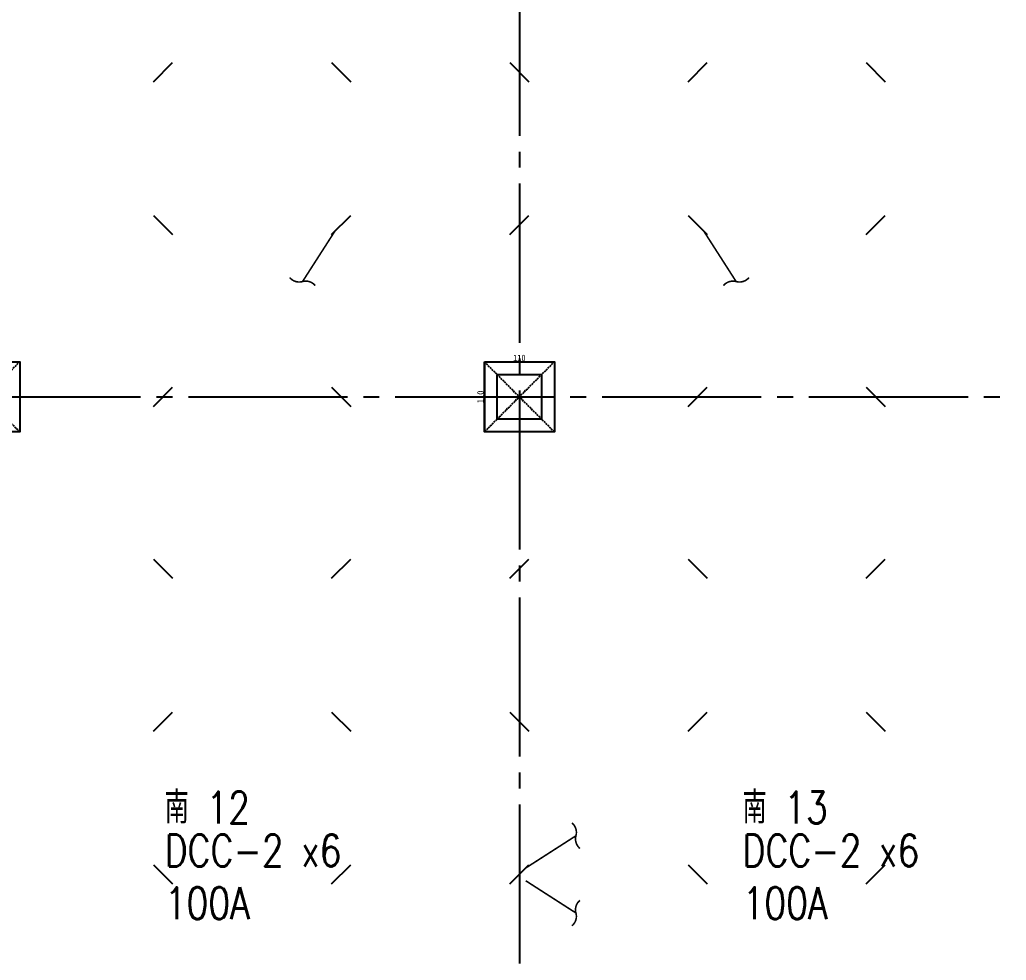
# Model space of a CAD drawing. Extents: x -3080 to 28500, y -1326 to 31609.
# Drawn here: x 9415 to 10965, y 615 to 2092 of the extents above; entities that cross this region are included whole.
import ezdxf
from ezdxf.enums import TextEntityAlignment as Align

# ---------------------------------------------------------------- set-up
doc = ezdxf.new("R2010")
doc.units = 0
doc.header["$LTSCALE"] = 100
for name, pattern in [('X-S-FAB-L05$0$COL-CEN-LIN', [3.25, 2.5, -0.25, 0.25, -0.25]), ('X-S-FAB-L05$0$DASHED', [0.75, 0.5, -0.25]), ('X-S-FAB-L05$0$HIDDEN', [0.4, 0.3, -0.1])]:
    doc.linetypes.add(name, pattern=pattern)
for name, color, linetype in [('0-xref', 8, 'Continuous'), ('188K-SM-03-F05-MECH-DCC-Y2257103$0$00_閥站分組', 1, 'Continuous'), ('188K-SM-07-F10-MECH-CR PIPE-Y2257103$0$00_閥站分組', 1, 'Continuous'), ('X-S-FAB-L05$0$BEAM', 8, 'Continuous'), ('X-S-FAB-L05$0$BLOCK', 8, 'Continuous'), ('X-S-FAB-L05$0$BR-D', 8, 'X-S-FAB-L05$0$DASHED'), ('X-S-FAB-L05$0$CCL', 8, 'X-S-FAB-L05$0$COL-CEN-LIN'), ('X-S-FAB-L05$0$COL', 8, 'Continuous'), ('X-S-FAB-L05$0$COL-S', 8, 'Continuous'), ('X-S-FAB-L05$0$S-鋼柱', 8, 'Continuous'), ('X-S-FAB-L05$0$斜撐', 8, 'Continuous')]:
    doc.layers.add(name, color=color, linetype=linetype)
doc.layers.add('X-S-FAB-L05$0$XREF', color=8, linetype='Continuous', lineweight=0)
doc.styles.add('188K-SM-03-F05-MECH-DCC-Y2257103$0$XFM1Q20-200k$0$12P7-XCM2P10$0$AA-TXT', font='simplex.shx', dxfattribs={"bigfont": 'china.shx'})
doc.styles.add('188K-SM-07-F10-MECH-CR PIPE-Y2257103$0$XFM1Q20-200k$0$12P7-XCM2P10$0$AA-TXT', font='simplex.shx', dxfattribs={"bigfont": 'china.shx'})
doc.styles.add('X-S-FAB-L05$0$DIM', font='', dxfattribs={"width": 0.8})
doc.styles.get('X-S-FAB-L05$0$DIM').set_extended_font_data('MingLiU')
doc.dimstyles.new('X-S-FAB-L05$0$JJP_005_defpoint', dxfattribs={"dimtxt": 20, "dimasz": 0.5, "dimexe": 0.5, "dimexo": 0.5, "dimgap": 0.5, "dimtad": 1, "dimdsep": 46, "dimtxsty": 'X-S-FAB-L05$0$DIM', "dimblk": 'X-S-FAB-L05$0$_None', "dimcen": 10, "dimclrd": 256, "dimclre": 256, "dimclrt": 256, "dimadec": 0, "dimazin": 0, "dimtfac": 1, "dimtix": 1, "dimtmove": 2, "dimatfit": 3, "dimldrblk": 'X-S-FAB-L05$0$_None', "dimfxl": 0.5, "dimtolj": 1, "dimtzin": 0, "dimarcsym": 0})

# ---------------------------------------------------------------- blocks, each defined once
blk = doc.blocks.new('*D174')
at = {"layer": 'DefPoints', "lineweight": -2, "transparency": 16777216}
blk.add_line((0, 0), (110, 0), dxfattribs=at)
at = {"layer": 'DefPoints', "color": 0, "transparency": 16777216}
for p in [(0, 0), (110, 0), (110, 0)]:
    blk.add_point(p, dxfattribs=at)
at = {"layer": 'DefPoints', "transparency": 16777216, "insert": (55, 6.1), "char_height": 10, "attachment_point": 5, "style": 'X-S-FAB-L05$0$DIM'}
blk.add_mtext('\\A1;110', dxfattribs=at)
blk = doc.blocks.new('X-S-FAB-L05$0$_None')
blk = doc.blocks.new('*D175')
at = {"layer": 'DefPoints', "lineweight": -2, "transparency": 16777216}
blk.add_line((0, 0), (0, -110), dxfattribs=at)
at = {"layer": 'DefPoints', "color": 0, "transparency": 16777216}
for p in [(0, 0), (0, -110), (0, -110)]:
    blk.add_point(p, dxfattribs=at)
at = {"layer": 'DefPoints', "transparency": 16777216, "insert": (-6.1, -55), "char_height": 10, "attachment_point": 5, "rotation": 90, "style": 'X-S-FAB-L05$0$DIM'}
blk.add_mtext('\\A1;110', dxfattribs=at)
blk = doc.blocks.new('X-S-FAB-L05$0$斜撐')
at = {"layer": 'X-S-FAB-L05$0$BR-D', "const_width": 0.5}
blk.add_lwpolyline([(962.11, 215.55, -0.296213), (957.95, 215.19, 0.299957), (953.75, 214.85, 0.006918)], format="xyb", dxfattribs=at)
at = {"layer": 'X-S-FAB-L05$0$BR-D', "linetype": 'ByBlock', "const_width": 0.5}
blk.add_lwpolyline([(964.37, 197.57), (957.95, 215.19)], dxfattribs=at)
blk = doc.blocks.new('X-S-FAB-L05$0$SC1')
at = {"layer": 'DefPoints'}
blk.add_line((27925, 8342.1), (27955, 8312.1), dxfattribs=at)
blk = doc.blocks.new('X-S-FAB-L05$0$VC(C)')
at = {"layer": 'X-S-FAB-L05$0$S-鋼柱', "rotation": 90}
for p in [(17967.1, -25930), (18807.1, -25930), (18247.1, -26170), (18527.1, -26170), (19087.1, -26170), (17967.1, -26440), (18807.1, -26440), (18247.1, -26710), (18527.1, -26710), (19087.1, -26710), (17967.1, -26950), (18807.1, -26950), (18247.1, -27190), (18527.1, -27190), (19087.1, -27190)]:
    blk.add_blockref('X-S-FAB-L05$0$SC1', p, dxfattribs=at)
at = {"layer": 'X-S-FAB-L05$0$S-鋼柱'}
for p in [(-18020, -6317.1), (-17740, -6317.1), (-17180, -6317.1), (-18300, -6557.1), (-17460, -6557.1), (-18020, -6827.1), (-17180, -6827.1), (-18300, -7097.1), (-17460, -7097.1), (-18020, -7337.1), (-17740, -7337.1), (-17180, -7337.1), (-18300, -7577.1), (-17460, -7577.1)]:
    blk.add_blockref('X-S-FAB-L05$0$SC1', p, dxfattribs=at)
at = {"layer": 'X-S-FAB-L05$0$斜撐'}
for p, xscale, yscale, zscale, rotation in [((5422.8, 3782.6), -5.000000000000004, 5, 5, 167.3146368959792), ((14977.2, 3782.6), 5.000000000000001, 5.000000000000001, 5.000000000000001, 192.6853631040205), ((8187.4, 5247.2), 5.000000000000002, 5.000000000000002, 5.000000000000002, 282.6853631040207), ((8187.4, -3747.2), -5, 5, 5, 257.3146368959793)]:
    blk.add_blockref('X-S-FAB-L05$0$斜撐', p, dxfattribs=dict(at, xscale=xscale, yscale=yscale, zscale=zscale, rotation=rotation))
blk = doc.blocks.new('188K-SM-03-F05-MECH-DCC-Y2257103')
at = {"layer": '188K-SM-03-F05-MECH-DCC-Y2257103$0$00_閥站分組', "style": '188K-SM-03-F05-MECH-DCC-Y2257103$0$XFM1Q20-200k$0$12P7-XCM2P10$0$AA-TXT', "width": 0.8}
for s, p in [('南 12', (9642.8, 855)), ('南 13', (10550.7, 855)), ('DCC-2 x6', (9642.8, 787.5)), ('DCC-2 x6', (10550.7, 787.5)), ('100A', (9642.8, 704.8)), ('100A', (10550.7, 704.8))]:
    blk.add_text(s, height=50, dxfattribs=at).set_placement(p, align=Align.MIDDLE_LEFT)
blk = doc.blocks.new('188K-SM-07-F10-MECH-CR PIPE-Y2257103')
at = {"layer": '188K-SM-07-F10-MECH-CR PIPE-Y2257103$0$00_閥站分組', "style": '188K-SM-07-F10-MECH-CR PIPE-Y2257103$0$XFM1Q20-200k$0$12P7-XCM2P10$0$AA-TXT', "width": 0.8}
for s, p in [('南 12', (9642.762, 854.959)), ('南 13', (10550.655, 854.959)), ('DCC-2 x6', (9642.762, 787.459)), ('DCC-2 x6', (10550.655, 787.459)), ('100A', (9642.762, 704.816)), ('100A', (10550.655, 704.816))]:
    blk.add_text(s, height=50, dxfattribs=at).set_placement(p, align=Align.MIDDLE_LEFT)
blk = doc.blocks.new('*U59')
at = {"layer": 'DefPoints', "linetype": 'X-S-FAB-L05$0$HIDDEN', "ltscale": 0.1}
for p, q in [((110, 0), (0, -110)), ((0, 0), (110, -110))]:
    blk.add_line(p, q, dxfattribs=at)
at = {"layer": 'X-S-FAB-L05$0$COL', "ltscale": 0.1}
blk.add_lwpolyline([(0, 0), (110, 0), (110, -110), (0, -110)], close=True, dxfattribs=at)
at = {"layer": 'DefPoints'}
dim = blk.add_linear_dim(base=(0, -110), p1=(0, 0), p2=(0, -110), angle=90, dimstyle='X-S-FAB-L05$0$JJP_005_defpoint', override={"dimtxt": 10}, dxfattribs=at)
dim.commit()
dim.dimension.update_dxf_attribs({"geometry": '*D175', "text_midpoint": (-6.067, -55)})
dim = blk.add_linear_dim(base=(110, 0), p1=(0, 0), p2=(110, 0), dimstyle='X-S-FAB-L05$0$JJP_005_defpoint', override={"dimtxt": 10}, dxfattribs=at)
dim.commit()
dim.dimension.update_dxf_attribs({"geometry": '*D174', "text_midpoint": (55, 6.067)})
blk = doc.blocks.new('X-S-FAB-L05$0$FAB2-L05')
at = {"layer": 'X-S-FAB-L05$0$CCL'}
for p, q in [((-15960, 11005), (-15960, 0)), ((-26880, 2220), (1210, 2220))]:
    blk.add_line(p, q, dxfattribs=at)
at = {"layer": 'X-S-FAB-L05$0$COL-S'}
blk.add_lwpolyline([(-15995, 2255), (-15925, 2255), (-15925, 2185), (-15995, 2185)], close=True, dxfattribs=at)
at = {"layer": 'X-S-FAB-L05$0$BEAM'}
blk.add_blockref('*U59', (-16015, 2275), dxfattribs=at)
blk = doc.blocks.new('X-S-FAB-L05')
at = {"layer": 'X-S-FAB-L05$0$COL-S'}
blk.add_lwpolyline([(10165, 1535), (10235, 1535), (10235, 1465), (10165, 1465)], close=True, dxfattribs=at)
at = {"layer": 'X-S-FAB-L05$0$BEAM'}
for p in [(9305, 1555), (10145, 1555)]:
    blk.add_blockref('*U59', p, dxfattribs=at)
at = {"layer": 'X-S-FAB-L05$0$BLOCK'}
blk.add_blockref('X-S-FAB-L05$0$FAB2-L05', (26160, -720), dxfattribs=at)
at = {"layer": 'X-S-FAB-L05$0$XREF'}
blk.add_blockref('X-S-FAB-L05$0$VC(C)', (0, 0), dxfattribs=at)

msp = doc.modelspace()

# ---------------------------------------------------------------- block references
at = {"layer": '0-xref'}
for name in ['X-S-FAB-L05', '188K-SM-03-F05-MECH-DCC-Y2257103']:
    msp.add_blockref(name, (0, 0), dxfattribs=at)

# ---------------------------------------------------------------- next in the draw order: block references
msp.add_blockref('188K-SM-07-F10-MECH-CR PIPE-Y2257103', (0, 0), dxfattribs=at)

doc.saveas('drawing.dxf')
